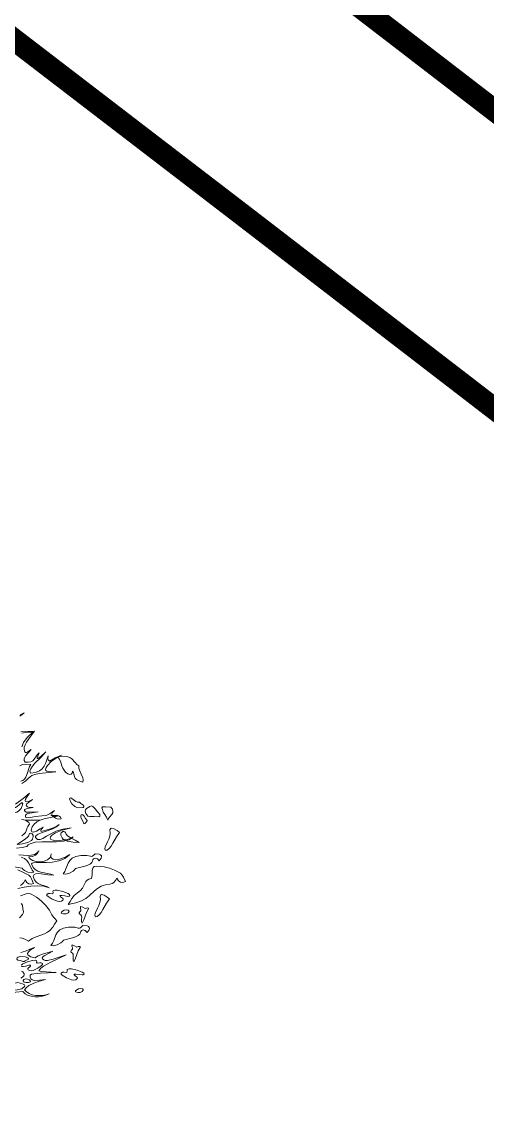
# Model space of a CAD drawing. Header units: inches. Extents: x -885 to 26362, y -28010 to 990.
# Drawn here: x 4302.93 to 4305.4, y -2389.48 to -2383.65 of the extents above; entities that cross this region are included whole.
import ezdxf

# ---------------------------------------------------------------- set-up
doc = ezdxf.new("R2010")
doc.units = ezdxf.units.IN
doc.header["$MEASUREMENT"] = 0
doc.layers.add('Text', color=7, linetype='Continuous')
doc.layers.add('TREE', color=3, linetype='Continuous', lineweight=15)

# ---------------------------------------------------------------- blocks, each defined once
blk = doc.blocks.new('tree2')
at = {"layer": 'TREE'}
for points in [[(5207.9229, 5947.7084), (5207.9396, 5947.714), (5207.958, 5947.7183), (5207.9935, 5947.7254), (5207.9814, 5947.7251), (5207.9704, 5947.7269), (5207.9701, 5947.7328), (5207.9725, 5947.7383), (5207.9821, 5947.7485), (5207.9611, 5947.7343), (5207.9467, 5947.7282), (5207.9288, 5947.726), (5207.9039, 5947.7238), (5207.8823, 5947.7195), (5207.8672, 5947.718), (5207.8629, 5947.7195), (5207.862, 5947.7235), (5207.8626, 5947.7288), (5207.8663, 5947.7328), (5207.8724, 5947.7355), (5207.8805, 5947.7377), (5207.9146, 5947.7429), (5207.8798, 5947.7408), (5207.865, 5947.7417), (5207.8601, 5947.7442), (5207.858, 5947.7479), (5207.8574, 5947.7506), (5207.8595, 5947.7531), (5207.8694, 5947.7562), (5207.8943, 5947.7611), (5207.8771, 5947.7611), (5207.87, 5947.7633), (5207.8654, 5947.7685), (5207.8657, 5947.7722), (5207.8675, 5947.7756), (5207.8743, 5947.7817), (5207.8906, 5947.7941), (5207.8768, 5947.787), (5207.8675, 5947.7839), (5207.8623, 5947.7848), (5207.8607, 5947.7885), (5207.862, 5947.7947), (5207.866, 5947.8024), (5207.8786, 5947.8199), (5207.8527, 5947.7981), (5207.8213, 5947.774)], [(5207.8472, 5947.8593), (5207.8629, 5947.871), (5207.8731, 5947.88), (5207.8808, 5947.8867), (5207.8888, 5947.8923), (5207.9005, 5947.8966), (5207.9186, 5947.9003), (5207.9867, 5947.9077), (5207.9605, 5947.9083), (5207.9494, 5947.9101), (5207.946, 5947.9129), (5207.9445, 5947.9169), (5207.9473, 5947.9259), (5207.9525, 5947.9342), (5207.9676, 5947.9496), (5207.9879, 5947.9634), (5208.011, 5947.977), (5207.9848, 5947.965), (5207.9605, 5947.952), (5207.9565, 5947.9557), (5207.9547, 5947.9606), (5207.9562, 5947.9736), (5207.9485, 5947.953), (5207.9445, 5947.9416), (5207.939, 5947.9305), (5207.931, 5947.92), (5207.9196, 5947.9114), (5207.9039, 5947.9052), (5207.8826, 5947.9018), (5207.8805, 5947.9108), (5207.8838, 5947.9206), (5207.8909, 5947.9314), (5207.9011, 5947.9431), (5207.9248, 5947.9668), (5207.9454, 5947.9899), (5207.9251, 5947.9714), (5207.9125, 5947.9625), (5207.91, 5947.9625), (5207.9097, 5947.9659), (5207.9183, 5947.9853), (5207.9119, 5947.9797), (5207.9069, 5947.9733), (5207.8977, 5947.9594), (5207.8918, 5947.9536), (5207.8841, 5947.9493), (5207.8737, 5947.9471), (5207.8601, 5947.9474), (5207.857, 5947.9542), (5207.857, 5947.961), (5207.8589, 5947.9677), (5207.8626, 5947.9742), (5207.8851, 5947.9998), (5207.8786, 5947.9954), (5207.8724, 5947.9899), (5207.866, 5947.9868), (5207.8626, 5947.9877), (5207.8592, 5947.9905), (5207.8561, 5947.9991), (5207.8567, 5948.0087), (5207.8604, 5948.0192), (5207.8663, 5948.0305), (5207.8823, 5948.0533), (5207.8992, 5948.0746), (5207.8435, 5948.0721)], [(5207.8383, 5948.1377), (5207.8484, 5948.1436), (5207.857, 5948.1509), (5207.8395, 5948.1426)], [(5207.8469, 5948.0675), (5207.8684, 5948.0706), (5207.8921, 5948.0706), (5207.8684, 5948.049), (5207.8543, 5948.029), (5207.8472, 5948.0108)], [(5207.8463, 5947.7112), (5207.8654, 5947.7084), (5207.9229, 5947.7084)], [(5207.8392, 5947.9329), (5207.8497, 5947.9372), (5207.8641, 5947.9394), (5207.8838, 5947.9382), (5207.8789, 5947.9299), (5207.8755, 5947.9212), (5207.8706, 5947.9031), (5207.8641, 5947.8858), (5207.8586, 5947.8781), (5207.8506, 5947.8713), (5207.8429, 5947.8689)], [(5208.0988, 5947.8657), (5208.0831, 5947.871), (5208.0726, 5947.8762), (5208.0668, 5947.882), (5208.0637, 5947.8876), (5208.0613, 5947.8996), (5208.0594, 5947.9051), (5208.0554, 5947.911), (5208.0542, 5947.9024), (5208.0508, 5947.8977), (5208.0452, 5947.8971), (5208.0369, 5947.8993), (5208.0274, 5947.9061), (5208.0209, 5947.9141), (5208.016, 5947.9227), (5208.0123, 5947.9322), (5208.0058, 5947.9513), (5208.0015, 5947.9606), (5207.9957, 5947.9689), (5208.0166, 5947.972), (5208.0323, 5947.9707), (5208.0443, 5947.9667), (5208.0529, 5947.9606), (5208.0665, 5947.9455), (5208.0736, 5947.9384), (5208.0822, 5947.9325), (5208.0819, 5947.9233), (5208.084, 5947.9147), (5208.0917, 5947.8984), (5208.0988, 5947.8827), (5208.1001, 5947.8743), (5208.0988, 5947.8657)], [(5208.0994, 5947.7607), (5208.0813, 5947.7598), (5208.0733, 5947.7613), (5208.0659, 5947.7647), (5208.0529, 5947.7764), (5208.0477, 5947.785), (5208.0431, 5947.7958), (5208.0455, 5947.7998), (5208.0489, 5947.8004), (5208.0582, 5947.7943), (5208.0702, 5947.7857), (5208.077, 5947.7829), (5208.0844, 5947.7823), (5208.0902, 5947.777), (5208.0979, 5947.7718), (5208.1025, 5947.7666), (5208.1022, 5947.7638), (5208.0994, 5947.7607)], [(5207.8022, 5947.7396), (5207.7995, 5947.742), (5207.7988, 5947.7448), (5207.8028, 5947.7497), (5207.8093, 5947.7549), (5207.8149, 5947.7602), (5207.8213, 5947.7611), (5207.8275, 5947.7642), (5207.8376, 5947.7731), (5207.846, 5947.7793), (5207.849, 5947.7793), (5207.8518, 5947.7756), (5207.8438, 5947.7571), (5207.8327, 5947.7454), (5207.8259, 5947.742), (5207.8189, 5947.7399), (5207.8022, 5947.7396)], [(5208.1576, 5947.7225), (5208.1456, 5947.7241), (5208.1358, 5947.7235), (5208.1275, 5947.7235), (5208.1195, 5947.7256), (5208.1108, 5947.7361), (5208.1081, 5947.7462), (5208.1096, 5947.7512), (5208.1133, 5947.7561), (5208.1272, 5947.7653), (5208.1336, 5947.7669), (5208.1395, 5947.7653), (5208.1496, 5947.7558), (5208.1586, 5947.7429), (5208.1684, 5947.7318), (5208.1684, 5947.7241), (5208.1653, 5947.7222), (5208.161, 5947.7231), (5208.1576, 5947.7225)], [(5208.1789, 5947.753), (5208.1767, 5947.7592), (5208.1792, 5947.7629), (5208.1847, 5947.7641), (5208.1924, 5947.7629), (5208.214, 5947.7623), (5208.2205, 5947.7533), (5208.2226, 5947.7453), (5208.2217, 5947.7385), (5208.2183, 5947.7324), (5208.2087, 5947.721), (5208.2044, 5947.7151), (5208.202, 5947.7087), (5208.1961, 5947.7213), (5208.189, 5947.7315), (5208.1823, 5947.7413), (5208.1789, 5947.753)], [(5207.7939, 5946.9974), (5207.8512, 5947.002), (5207.8607, 5946.9931), (5207.8731, 5946.9866), (5207.8866, 5946.9826), (5207.9014, 5946.9808), (5207.9168, 5946.9808), (5207.9319, 5946.9829), (5207.9463, 5946.987), (5207.9596, 5946.9922), (5207.9479, 5946.9882), (5207.934, 5946.986), (5207.9042, 5946.986), (5207.8897, 5946.9891), (5207.8768, 5946.9937), (5207.866, 5947.0008), (5207.8583, 5947.01), (5207.8663, 5947.0193), (5207.8752, 5947.0267), (5207.8962, 5947.0375), (5207.9196, 5947.0448), (5207.9451, 5947.0516), (5207.9202, 5947.0492), (5207.898, 5947.0485), (5207.8897, 5947.0507), (5207.8835, 5947.0547), (5207.8808, 5947.0609), (5207.8814, 5947.0704), (5207.8866, 5947.0738), (5207.8965, 5947.0759), (5207.9245, 5947.0784), (5207.9885, 5947.0809), (5207.9467, 5947.083), (5207.9279, 5947.0846), (5207.9165, 5947.0877), (5207.9251, 5947.0981), (5207.9368, 5947.1074), (5207.9661, 5947.1234), (5207.9987, 5947.1382), (5208.0295, 5947.1539), (5207.9759, 5947.1351), (5207.9525, 5947.1298), (5207.9436, 5947.1298), (5207.9377, 5947.1323), (5207.9316, 5947.1372), (5207.931, 5947.1418), (5207.935, 5947.1465), (5207.9417, 5947.1508), (5207.9596, 5947.16), (5207.9741, 5947.1689), (5207.9328, 5947.156), (5207.9143, 5947.1492), (5207.9072, 5947.1455), (5207.9023, 5947.1409), (5207.8845, 5947.1455), (5207.8771, 5947.1489), (5207.8721, 5947.1535), (5207.8706, 5947.1594), (5207.874, 5947.1662), (5207.8832, 5947.1745), (5207.8992, 5947.184), (5207.8805, 5947.177), (5207.862, 5947.1686), (5207.8435, 5947.1631)], [(5207.8303, 5947.4273), (5207.8561, 5947.4328), (5207.8835, 5947.4365), (5207.9112, 5947.4378), (5207.9371, 5947.4359), (5207.9593, 5947.4301), (5207.9504, 5947.435), (5207.9411, 5947.4381), (5207.9226, 5947.443), (5207.914, 5947.447), (5207.906, 5947.4535), (5207.8989, 5947.463), (5207.8934, 5947.4766), (5207.8974, 5947.484), (5207.9048, 5947.488), (5207.9149, 5947.4889), (5207.9273, 5947.488), (5207.9537, 5947.4837), (5207.9784, 5947.4818), (5207.9661, 5947.4864), (5207.9525, 5947.4892), (5207.9251, 5947.4941), (5207.9128, 5947.4981), (5207.9017, 5947.5046), (5207.8931, 5947.5141), (5207.8875, 5947.528), (5207.8894, 5947.5308), (5207.8934, 5947.5329), (5207.9069, 5947.5342), (5207.9488, 5947.5339), (5207.9738, 5947.5357), (5207.9993, 5947.5406), (5208.0119, 5947.5449), (5208.0236, 5947.5508), (5208.0347, 5947.5582), (5208.0449, 5947.5674), (5208.0279, 5947.5579), (5208.0122, 5947.5508), (5207.9981, 5947.5468), (5207.9861, 5947.5455), (5207.9765, 5947.5471), (5207.9698, 5947.5517), (5207.9667, 5947.5591), (5207.9673, 5947.5696), (5207.9661, 5947.5619), (5207.9633, 5947.5551), (5207.9531, 5947.5452), (5207.939, 5947.5394), (5207.9226, 5947.5372), (5207.9063, 5947.5385), (5207.8915, 5947.5422), (5207.8808, 5947.5486), (5207.8777, 5947.5526), (5207.8761, 5947.5573), (5207.8909, 5947.5585), (5207.9029, 5947.5637), (5207.9115, 5947.572), (5207.9174, 5947.5822), (5207.9103, 5947.5736), (5207.8998, 5947.5674), (5207.886, 5947.564), (5207.87, 5947.5628), (5207.8349, 5947.5653)], [(5207.8253, 5947.5927), (5207.8478, 5947.5954), (5207.8681, 5947.5998), (5207.8734, 5947.6065), (5207.8814, 5947.6114), (5207.9026, 5947.6173), (5207.9297, 5947.6191), (5207.9599, 5947.6191), (5207.9904, 5947.6195), (5208.0187, 5947.6216), (5208.0424, 5947.6281), (5208.0514, 5947.6333), (5208.0584, 5947.6404), (5208.0474, 5947.6336), (5208.0332, 5947.6287), (5208.0021, 5947.6241), (5207.9756, 5947.6262), (5207.967, 5947.6293), (5207.9639, 5947.6339), (5207.9654, 5947.6398), (5207.9698, 5947.6453), (5207.9861, 5947.6567), (5208.0129, 5947.6675), (5208.0501, 5947.6764), (5208.0162, 5947.6715), (5207.9885, 5947.6629), (5207.9661, 5947.6524), (5207.9482, 5947.6422), (5207.9337, 5947.6336), (5207.922, 5947.6287), (5207.9122, 5947.629), (5207.9032, 5947.6367), (5207.9039, 5947.641), (5207.9063, 5947.6447), (5207.9149, 5947.6512), (5207.9276, 5947.6564), (5207.943, 5947.6613), (5207.9753, 5947.6727), (5207.9898, 5947.6804), (5208.0012, 5947.6903), (5207.9845, 5947.6798), (5207.9654, 5947.6727), (5207.9454, 5947.6675), (5207.926, 5947.6613), (5207.9248, 5947.6653), (5207.9263, 5947.67), (5207.9346, 5947.6795), (5207.9229, 5947.6733), (5207.9075, 5947.6635), (5207.8998, 5947.6598), (5207.8934, 5947.6586), (5207.8885, 5947.6607), (5207.886, 5947.6672), (5207.89, 5947.6813), (5207.8977, 5947.6924), (5207.9088, 5947.7017), (5207.9223, 5947.7084), (5207.8617, 5947.7084), (5207.8755, 5947.6989), (5207.8786, 5947.6937), (5207.878, 5947.6912), (5207.8761, 5947.689), (5207.8715, 5947.6826), (5207.8687, 5947.6764), (5207.865, 5947.6644), (5207.8617, 5947.6582), (5207.8561, 5947.6515), (5207.8466, 5947.6438)], [(5207.9664, 5947.7287), (5207.9778, 5947.7278), (5207.9901, 5947.7284), (5207.996, 5947.7278), (5208.0012, 5947.7253), (5208.0058, 5947.721), (5208.0092, 5947.7133), (5207.9969, 5947.7124), (5207.9864, 5947.717), (5207.9766, 5947.7235), (5207.9664, 5947.7287)], [(5208.0917, 5947.7302), (5208.0957, 5947.7318), (5208.0988, 5947.7308), (5208.1041, 5947.7244), (5208.109, 5947.7148), (5208.1164, 5947.7071), (5208.1145, 5947.7025), (5208.1114, 5947.6982), (5208.1071, 5947.6951), (5208.1025, 5947.6936), (5208.0991, 5947.7038), (5208.0936, 5947.7139), (5208.0896, 5947.7228), (5208.0896, 5947.7268), (5208.0917, 5947.7302)], [(5208.0831, 5947.6169), (5208.0671, 5947.6261), (5208.0502, 5947.6345), (5208.0354, 5947.6443), (5208.0298, 5947.6505), (5208.0265, 5947.6579), (5208.024, 5947.6609), (5208.0203, 5947.6622), (5208.0163, 5947.6616), (5208.0126, 5947.6597), (5208.0095, 5947.6563), (5208.0077, 5947.6517), (5208.008, 5947.6468), (5208.0111, 5947.6409), (5208.0126, 5947.6351), (5208.0172, 5947.6302), (5208.0249, 5947.6258), (5208.0345, 5947.6224), (5208.0579, 5947.6178), (5208.0831, 5947.6169)], [(5208.1909, 5947.5843), (5208.1986, 5947.5852), (5208.2066, 5947.5914), (5208.2146, 5947.6012), (5208.2223, 5947.6135), (5208.2371, 5947.6394), (5208.2494, 5947.6579), (5208.2399, 5947.6653), (5208.2269, 5947.6726), (5208.2155, 5947.6754), (5208.2118, 5947.6733), (5208.2103, 5947.668), (5208.2115, 5947.6554), (5208.2097, 5947.6428), (5208.2054, 5947.6305), (5208.1998, 5947.6188), (5208.1903, 5947.5984), (5208.1887, 5947.5904), (5208.1909, 5947.5843)], [(5207.8275, 5947.6087), (5207.8413, 5947.6182), (5207.8564, 5947.6272), (5207.8694, 5947.637), (5207.874, 5947.6432), (5207.8768, 5947.6499), (5207.8786, 5947.653), (5207.8817, 5947.6546), (5207.8891, 5947.6524), (5207.894, 5947.6456), (5207.8943, 5947.641), (5207.8921, 5947.6355), (5207.8909, 5947.6299), (5207.8869, 5947.625), (5207.8715, 5947.617), (5207.8503, 5947.6114), (5207.8275, 5947.6087)], [(5208.0172, 5947.4876), (5208.0277, 5947.4863), (5208.0431, 5947.49), (5208.0585, 5947.498), (5208.0643, 5947.5036), (5208.0686, 5947.5097), (5208.1118, 5947.5205), (5208.1216, 5947.5242), (5208.1299, 5947.5285), (5208.1358, 5947.5338), (5208.1385, 5947.5402), (5208.1401, 5947.5455), (5208.1429, 5947.5489), (5208.1462, 5947.551), (5208.1503, 5947.5516), (5208.1586, 5947.5489), (5208.1663, 5947.5415), (5208.1746, 5947.5525), (5208.1758, 5947.5578), (5208.1749, 5947.5621), (5208.1715, 5947.5658), (5208.1663, 5947.5686), (5208.1487, 5947.5704), (5208.1388, 5947.5603), (5208.1348, 5947.559), (5208.1299, 5947.5596), (5208.1154, 5947.5627), (5208.0899, 5947.5627), (5208.0693, 5947.5587), (5208.0545, 5947.5516), (5208.0443, 5947.5424), (5208.0375, 5947.5316), (5208.0286, 5947.5082), (5208.0237, 5947.4971), (5208.0172, 5947.4876)], [(5207.8968, 5947.4938), (5207.8869, 5947.492), (5207.8724, 5947.4944), (5207.858, 5947.5006), (5207.8521, 5947.5052), (5207.8478, 5947.5108), (5207.8075, 5947.5175)], [(5207.8438, 5947.556), (5207.858, 5947.5505), (5207.8678, 5947.5425), (5207.8749, 5947.5329), (5207.8848, 5947.512), (5207.8897, 5947.5021), (5207.8968, 5947.4938)], [(5207.8309, 5947.504), (5207.8506, 5947.4947), (5207.8758, 5947.4824), (5207.8829, 5947.4747), (5207.8875, 5947.4661), (5207.8955, 5947.4479), (5207.8857, 5947.4449), (5207.8761, 5947.4455), (5207.8672, 5947.451), (5207.8601, 5947.4627), (5207.8552, 5947.4519), (5207.8487, 5947.4445), (5207.841, 5947.4399)], [(5208.0383, 5947.3604), (5208.0463, 5947.3727), (5208.0534, 5947.3853), (5208.0626, 5947.3976), (5208.0765, 5947.4087), (5208.0882, 5947.4186), (5208.0965, 5947.4287), (5208.107, 5947.4472), (5208.1113, 5947.4552), (5208.1165, 5947.4617), (5208.1236, 5947.466), (5208.1338, 5947.4682), (5208.1362, 5947.4829), (5208.1372, 5947.4993), (5208.1384, 5947.5067), (5208.1412, 5947.5128), (5208.1458, 5947.5171), (5208.1532, 5947.519), (5208.1864, 5947.5168), (5208.2089, 5947.5113), (5208.2286, 5947.502), (5208.2539, 5947.4897), (5208.2609, 5947.482), (5208.2656, 5947.4734), (5208.2736, 5947.4552), (5208.2637, 5947.4521), (5208.2542, 5947.4528), (5208.2452, 5947.4583), (5208.2382, 5947.47), (5208.2332, 5947.4592), (5208.2268, 5947.4518), (5208.2191, 5947.4472), (5208.2101, 5947.4448), (5208.1914, 5947.4417), (5208.1821, 5947.4398), (5208.1738, 5947.4368), (5208.1587, 5947.4269), (5208.1467, 5947.4167), (5208.1242, 5947.3961), (5208.1107, 5947.3863), (5208.0928, 5947.3767), (5208.0694, 5947.3681), (5208.0383, 5947.3604)], [(5207.8888, 5947.4018), (5207.9079, 5947.3907), (5207.9267, 5947.3762), (5207.9449, 5947.3583), (5207.9615, 5947.3371), (5207.9711, 5947.318), (5207.9781, 5947.3085), (5207.9843, 5947.3023), (5207.9911, 5947.2937), (5207.9821, 5947.2804), (5207.9747, 5947.2672), (5207.9627, 5947.2536), (5207.9532, 5947.2469), (5207.9403, 5947.2404), (5207.9061, 5947.2275), (5207.8895, 5947.2204), (5207.875, 5947.2102), (5207.8599, 5947.2185), (5207.8482, 5947.2229), (5207.8386, 5947.2241)], [(5207.8377, 5947.3066), (5207.85, 5947.3195), (5207.8525, 5947.3251), (5207.8534, 5947.3306), (5207.8516, 5947.3426), (5207.8491, 5947.3583), (5207.8442, 5947.3657)], [(5207.8411, 5947.3971), (5207.8645, 5947.4052), (5207.8765, 5947.4064), (5207.8827, 5947.4052), (5207.8888, 5947.4018)], [(5208.0036, 5947.3983), (5208.0116, 5947.3986), (5208.0242, 5947.3962), (5208.0368, 5947.3946), (5208.0415, 5947.3956), (5208.0448, 5947.3983), (5208.0436, 5947.4023), (5208.0374, 5947.4067), (5208.0162, 5947.4147), (5207.9928, 5947.4196), (5207.9839, 5947.4202), (5207.9789, 5947.419), (5207.9756, 5947.4174), (5207.9752, 5947.414), (5207.9759, 5947.41), (5207.9743, 5947.4054), (5207.9617, 5947.4063), (5207.9555, 5947.406), (5207.9506, 5947.4023), (5207.9506, 5947.3986), (5207.9549, 5947.3934), (5207.9725, 5947.3826), (5207.9937, 5947.3749), (5208.0033, 5947.3737), (5208.0103, 5947.3749), (5208.0156, 5947.3792), (5208.0174, 5947.3826), (5208.0168, 5947.3854), (5208.014, 5947.3876), (5208.007, 5947.3922), (5208.0045, 5947.3949), (5208.0036, 5947.3983)], [(5208.1501, 5947.3108), (5208.1578, 5947.3118), (5208.1658, 5947.3179), (5208.1738, 5947.3278), (5208.1815, 5947.3401), (5208.1963, 5947.366), (5208.2086, 5947.3844), (5208.1991, 5947.3918), (5208.1862, 5947.3992), (5208.1748, 5947.402), (5208.1711, 5947.3998), (5208.1695, 5947.3946), (5208.1708, 5947.382), (5208.1689, 5947.3693), (5208.1646, 5947.357), (5208.1591, 5947.3453), (5208.1495, 5947.325), (5208.148, 5947.317), (5208.1501, 5947.3108)], [(5208.0094, 5947.325), (5208.019, 5947.3223), (5208.0291, 5947.3226), (5208.0374, 5947.326), (5208.0418, 5947.3318), (5208.0411, 5947.3352), (5208.0384, 5947.3377), (5208.0291, 5947.3395), (5208.0214, 5947.338), (5208.0147, 5947.334), (5208.01, 5947.3294), (5208.0094, 5947.325)], [(5208.0903, 5947.3395), (5208.0894, 5947.3461), (5208.0883, 5947.3499), (5208.0885, 5947.3533), (5208.098, 5947.3499), (5208.1078, 5947.3441), (5208.1135, 5947.3464), (5208.1196, 5947.3473), (5208.1219, 5947.3464), (5208.1222, 5947.3427), (5208.1132, 5947.3283), (5208.1078, 5947.3134), (5208.1029, 5947.2984), (5208.0957, 5947.284), (5208.0926, 5947.2898), (5208.0931, 5947.3022), (5208.0937, 5947.3073), (5208.0926, 5947.3148), (5208.09, 5947.3188), (5208.0857, 5947.3217), (5208.0836, 5947.3243), (5208.0836, 5947.3269), (5208.0862, 5947.3312), (5208.09, 5947.3355), (5208.0903, 5947.3395)], [(5207.9669, 5947.192), (5207.9773, 5947.1908), (5207.9927, 5947.1945), (5208.0081, 5947.2025), (5208.014, 5947.208), (5208.0183, 5947.2142), (5208.0614, 5947.225), (5208.0713, 5947.2287), (5208.0796, 5947.233), (5208.0854, 5947.2382), (5208.0882, 5947.2447), (5208.0897, 5947.2499), (5208.0925, 5947.2533), (5208.0959, 5947.2554), (5208.0999, 5947.2561), (5208.1082, 5947.2533), (5208.1159, 5947.2459), (5208.1242, 5947.257), (5208.1255, 5947.2622), (5208.1245, 5947.2665), (5208.1212, 5947.2702), (5208.1159, 5947.273), (5208.0984, 5947.2748), (5208.0885, 5947.2647), (5208.0845, 5947.2634), (5208.0796, 5947.2641), (5208.0651, 5947.2671), (5208.0395, 5947.2671), (5208.0189, 5947.2631), (5208.0041, 5947.2561), (5207.994, 5947.2468), (5207.9872, 5947.236), (5207.9783, 5947.2126), (5207.9733, 5947.2016), (5207.9669, 5947.192)], [(5208.0557, 5947.1806), (5208.0548, 5947.1872), (5208.0537, 5947.1909), (5208.0539, 5947.1944), (5208.0634, 5947.1909), (5208.0732, 5947.1852), (5208.0789, 5947.1875), (5208.085, 5947.1883), (5208.0873, 5947.1875), (5208.0876, 5947.1837), (5208.0787, 5947.1694), (5208.0732, 5947.1544), (5208.0683, 5947.1395), (5208.0611, 5947.1251), (5208.058, 5947.1308), (5208.0585, 5947.1432), (5208.0591, 5947.1484), (5208.058, 5947.1559), (5208.0554, 5947.1599), (5208.0511, 5947.1628), (5208.0491, 5947.1653), (5208.0491, 5947.1679), (5208.0516, 5947.1722), (5208.0554, 5947.1765), (5208.0557, 5947.1806)], [(5207.8734, 5947.1342), (5207.8663, 5947.132), (5207.8611, 5947.1289), (5207.8564, 5947.1264), (5207.8506, 5947.1255), (5207.841, 5947.1298), (5207.8309, 5947.1311), (5207.8269, 5947.1363), (5207.8272, 5947.1409), (5207.8318, 5947.1446), (5207.8401, 5947.1471), (5207.8611, 5947.1449), (5207.8718, 5947.1412), (5207.874, 5947.1382), (5207.8734, 5947.1342)], [(5207.8832, 5947.1104), (5207.8755, 5947.1104), (5207.8641, 5947.1071), (5207.8527, 5947.1049), (5207.8484, 5947.1052), (5207.8453, 5947.1077)], [(5207.846, 5947.1117), (5207.8515, 5947.116), (5207.8703, 5947.1246), (5207.8915, 5947.1308), (5207.9045, 5947.1314), (5207.9079, 5947.1301), (5207.9082, 5947.1271), (5207.9079, 5947.1231), (5207.9097, 5947.1191), (5207.9214, 5947.1206), (5207.927, 5947.1209), (5207.9319, 5947.1178), (5207.9319, 5947.1141), (5207.9282, 5947.1092), (5207.9128, 5947.0981), (5207.8937, 5947.0895), (5207.8851, 5947.0877), (5207.8786, 5947.0886), (5207.8731, 5947.0923), (5207.8712, 5947.095), (5207.8718, 5947.0975), (5207.874, 5947.1), (5207.8801, 5947.1046), (5207.8826, 5947.1074), (5207.8832, 5947.1104)], [(5207.846, 5947.0858), (5207.8506, 5947.0836), (5207.8564, 5947.0759), (5207.8567, 5947.0716), (5207.8549, 5947.0667), (5207.8503, 5947.0621), (5207.8429, 5947.0578)], [(5208.0622, 5947.0743), (5208.0702, 5947.0746), (5208.0828, 5947.0722), (5208.0954, 5947.0706), (5208.1001, 5947.0716), (5208.1034, 5947.0743), (5208.1022, 5947.0783), (5208.096, 5947.0826), (5208.0748, 5947.0906), (5208.0514, 5947.0956), (5208.0425, 5947.0962), (5208.0375, 5947.095), (5208.0342, 5947.0934), (5208.0339, 5947.09), (5208.0345, 5947.086), (5208.0329, 5947.0814), (5208.0203, 5947.0823), (5208.0141, 5947.082), (5208.0092, 5947.0783), (5208.0092, 5947.0746), (5208.0135, 5947.0694), (5208.0311, 5947.0586), (5208.0523, 5947.0509), (5208.0619, 5947.0497), (5208.0689, 5947.0509), (5208.0742, 5947.0552), (5208.076, 5947.0586), (5208.0754, 5947.0614), (5208.0726, 5947.0635), (5208.0656, 5947.0682), (5208.0631, 5947.0709), (5208.0622, 5947.0743)], [(5207.8475, 5947.0134), (5207.8284, 5947.0097), (5207.8072, 5947.0076), (5207.7628, 5947.0073), (5207.7539, 5947.0088), (5207.7493, 5947.0113), (5207.7486, 5947.0147), (5207.7523, 5947.0184), (5207.7736, 5947.0218), (5207.7902, 5947.0273), (5207.8078, 5947.0341), (5207.8312, 5947.0399), (5207.8497, 5947.0347), (5207.8583, 5947.0301), (5207.8589, 5947.027), (5207.8574, 5947.0236), (5207.8475, 5947.0134)], [(5207.8829, 5947.0427), (5207.874, 5947.0393), (5207.8647, 5947.039), (5207.8567, 5947.0415), (5207.8527, 5947.0467), (5207.8527, 5947.0498), (5207.8552, 5947.0522), (5207.8638, 5947.0547), (5207.8706, 5947.0538), (5207.8774, 5947.0507), (5207.882, 5947.0467), (5207.8829, 5947.0427)], [(5208.068, 5947.001), (5208.0776, 5946.9983), (5208.0877, 5946.9986), (5208.096, 5947.002), (5208.1004, 5947.0078), (5208.0997, 5947.0112), (5208.097, 5947.0137), (5208.0877, 5947.0155), (5208.08, 5947.014), (5208.0733, 5947.01), (5208.0686, 5947.0054), (5208.068, 5947.001)]]:
    blk.add_lwpolyline(points, dxfattribs=at)

msp = doc.modelspace()

# ---------------------------------------------------------------- linework, layer by layer
at = {"layer": 'Text', "const_width": 0.117725}
for points in [[(4281.54766, -2361.481717), (4284.020408, -2364.467718), (4286.427158, -2367.085785), (4290.769867, -2371.859689), (4293.440612, -2374.26513), (4298.179313, -2378.456625), (4301.840036, -2381.355727), (4304.884773, -2383.69091), (4306.816333, -2385.177439), (4307.212324, -2385.275432), (4310.507856, -2385.323504), (4316.469731, -2385.297619), (4318.92488, -2385.591597), (4321.982816, -2386.100049), (4323.681181, -2386.497566), (4326.787516, -2387.209399), (4329.273464, -2387.758528), (4332.168604, -2388.178232)], [(4280.59484, -2362.29995), (4283.073965, -2365.293651), (4285.500473, -2367.93321), (4289.883036, -2372.750925), (4292.60442, -2375.201976), (4297.372929, -2379.419837), (4301.068081, -2382.346205), (4304.119735, -2384.686692), (4306.259114, -2386.333159), (4307.050246, -2386.528934), (4310.501423, -2386.579276), (4316.397535, -2386.553677), (4318.747157, -2386.835019), (4321.736481, -2387.332063), (4323.397845, -2387.72092), (4326.511841, -2388.434508), (4329.047654, -2388.994651), (4332.009529, -2389.42403)]]:
    msp.add_lwpolyline(points, dxfattribs=at)

# ---------------------------------------------------------------- block references
at = {"layer": 'TREE', "color": 3, "xscale": 1.288602291024512, "yscale": 1.288602291008523, "zscale": 1.288602291016571}
msp.add_blockref('tree2', (-2407.915692, -10052.116229), dxfattribs=at)

doc.saveas('drawing.dxf')
